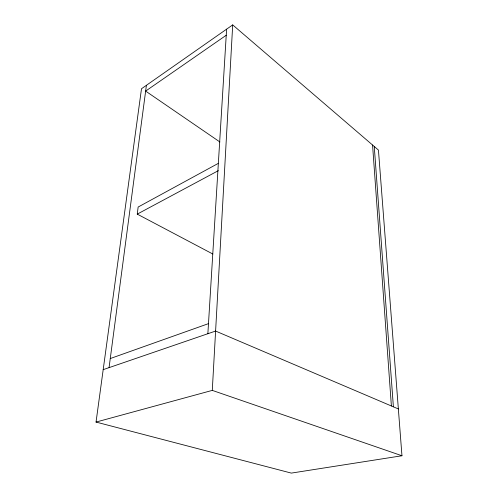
<?xml version="1.0" encoding="UTF-8"?>
<svg xmlns="http://www.w3.org/2000/svg" width="498" height="498" viewBox="0 0 498 498"><rect width="100%" height="100%" fill="white"/><g stroke="black" fill="none" stroke-linecap="round" stroke-linejoin="round"><path stroke-width="0.75" d="M96.039 422.067L212.285 390.388L232.703 24.9L378.443 150.072L401.961 455.757L291.33 473.1L96.039 422.067L141.494 88.744L232.703 24.9M207.865 333.71L226.609 29.164M212.795 254.005L137.261 214.121L138.151 207.037L218.043 163.512M109.062 367.636L146.406 85.307M226.235 35.246L145.64 91.097L219.923 141.992M137.261 214.121L218.323 170.671M110.263 358.548L208.488 323.638M103.192 369.653L215.603 331.058L398.356 408.945M212.285 390.388L401.961 455.757M374.253 146.474L393.395 406.835M372.56 145.024L391.384 405.976"/></g></svg>
